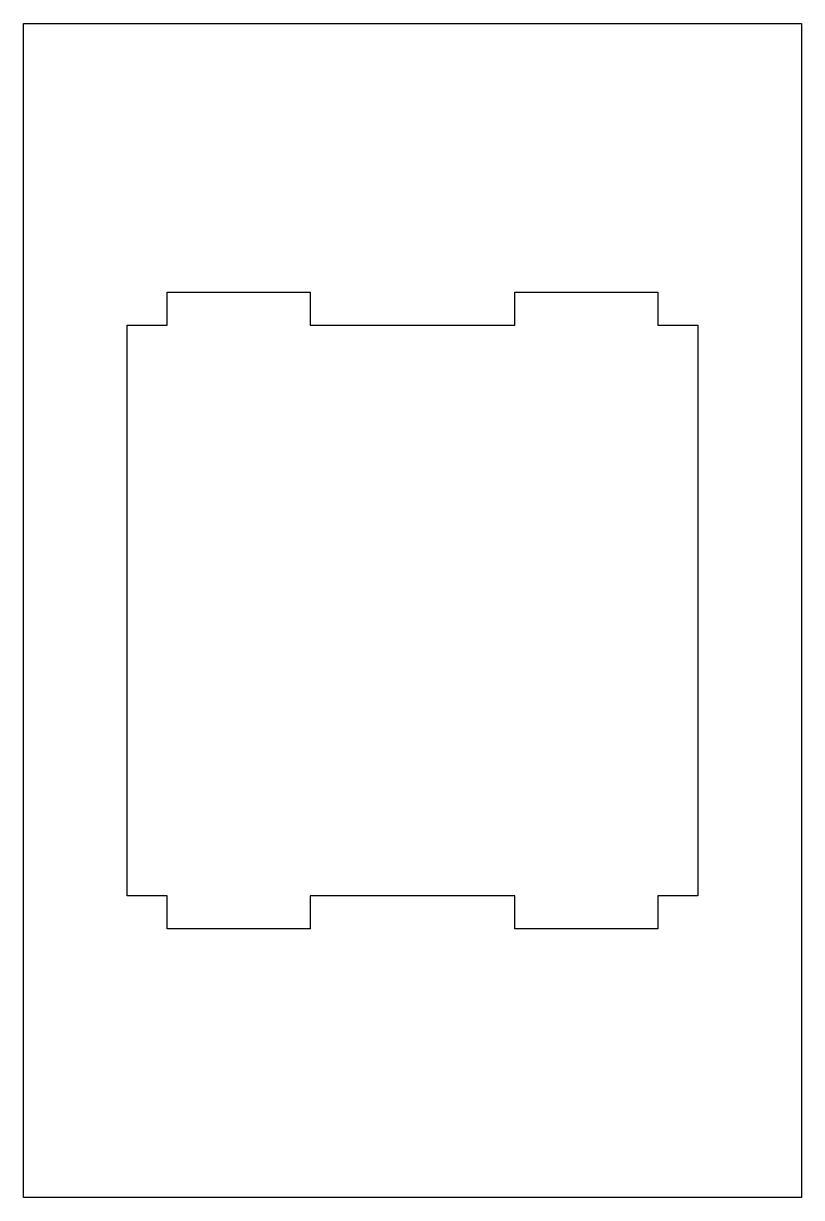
# Model space of a CAD drawing. Extents: x 0 to 19.1, y 19 to 47.8.
import ezdxf

# ---------------------------------------------------------------- set-up
doc = ezdxf.new("R2010")
doc.units = 0
doc.header["$MEASUREMENT"] = 0
doc.layers.get('0').update_dxf_attribs({"linetype": 'CONTINUOUS'})

# ---------------------------------------------------------------- blocks, each defined once
blk = doc.blocks.new('1x5-keyswitch')
at = {"color": 1, "linetype": 'Continuous'}
for p, q in [((7.39, 16.51), (21.36, 16.51)), ((7.39, 15.52956), (7.39, 16.51)), ((21.36, 16.51), (21.36, 15.52956)), ((6.5772, 12.02944), (6.5772, 15.52956)), ((6.5772, 15.52956), (7.39, 15.52956)), ((21.36, 15.52956), (22.1728, 15.52956)), ((22.1728, 15.52956), (22.1728, 12.02944)), ((7.39, 12.02944), (6.5772, 12.02944)), ((7.39, 7.02056), (7.39, 12.02944)), ((22.1728, 12.02944), (21.36, 12.02944)), ((21.36, 12.02944), (21.36, 7.02056)), ((6.5772, 3.52044), (6.5772, 7.02056)), ((6.5772, 7.02056), (7.39, 7.02056)), ((21.36, 7.02056), (22.1728, 7.02056)), ((22.1728, 7.02056), (22.1728, 3.52044)), ((7.39, 3.52044), (6.5772, 3.52044)), ((7.39, 2.54), (7.39, 3.52044)), ((22.1728, 3.52044), (21.36, 3.52044)), ((21.36, 3.52044), (21.36, 2.54)), ((21.36, 2.54), (7.39, 2.54))]:
    blk.add_line(p, q, dxfattribs=at)
at = {"color": 18}
blk.add_lwpolyline([(0, 19.05), (28.75, 19.05), (28.75, 0), (0, 0)], close=True, dxfattribs=at)

msp = doc.modelspace()

# ---------------------------------------------------------------- block references
at = {"rotation": 90.00000000000001}
msp.add_blockref('1x5-keyswitch', (19.05, 19.05), dxfattribs=at)

doc.saveas('drawing.dxf')
